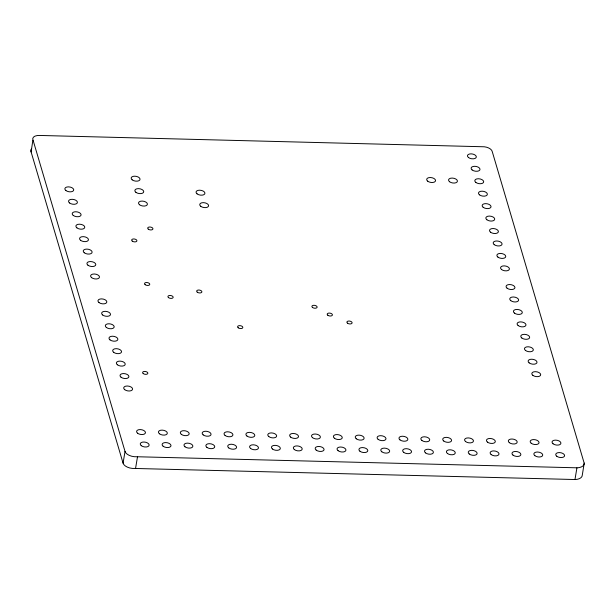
<?xml version="1.0" encoding="UTF-8"?>
<svg xmlns="http://www.w3.org/2000/svg" width="615" height="615" viewBox="0 0 615 615"><rect width="100%" height="100%" fill="white"/><g stroke="black" fill="none" stroke-linecap="round" stroke-linejoin="round"><path stroke-width="0.92" d="M584.227 463.072L582.29 475.126A10.14 5.466 9.5 0 1 575.532 479.539L134.839 468.461A9.102 4.905 9.5 0 1 123.069 463.133L31.111 151.967L32.918 139.92A7.918 4.267 9.5 0 1 39.752 135.454L482.06 146.724A7.918 4.267 9.5 0 1 492.246 151.59L584.25 463.402A10.14 5.466 9.5 0 1 577.5 467.823L136.799 456.745A9.102 4.905 9.5 0 1 125.029 451.41L33.079 140.243M123.069 463.133L125.029 451.41M135.561 468.407L137.522 456.691M574.963 479.569L576.924 467.846M31.111 151.967L30.958 151.644A7.918 4.267 9.5 0 1 31.127 149.36M31.327 149.076A7.918 4.267 9.5 0 1 31.58 148.799M168.525 297.614A2.645 1.422 9.5 0 0 173 297.729A2.645 1.422 9.5 0 0 170.117 295.461A2.645 1.422 9.5 0 0 168.525 297.614M148.3 229.157A2.645 1.422 9.5 0 0 152.774 229.272A2.645 1.422 9.5 0 0 149.883 227.004A2.645 1.422 9.5 0 0 148.3 229.157M132.263 241.103A2.645 1.422 9.5 0 0 136.738 241.218A2.645 1.422 9.5 0 0 133.847 238.951A2.645 1.422 9.5 0 0 132.263 241.103M145.132 284.668A2.645 1.422 9.5 0 0 149.606 284.776A2.645 1.422 9.5 0 0 146.724 282.516A2.645 1.422 9.5 0 0 145.132 284.668M143.21 373.566A2.645 1.422 9.5 0 0 147.685 373.682A2.645 1.422 9.5 0 0 144.794 371.422A2.645 1.422 9.5 0 0 143.21 373.566M312.497 307.446A2.645 1.422 9.5 0 0 316.971 307.562A2.645 1.422 9.5 0 0 314.088 305.301A2.645 1.422 9.5 0 0 312.497 307.446M327.787 315.226A2.645 1.422 9.5 0 0 332.261 315.341A2.645 1.422 9.5 0 0 329.371 313.081A2.645 1.422 9.5 0 0 327.787 315.226M347.475 323.167A2.645 1.422 9.5 0 0 351.949 323.282A2.645 1.422 9.5 0 0 349.066 321.022A2.645 1.422 9.5 0 0 347.475 323.167M238.197 327.787A2.645 1.422 9.5 0 0 242.664 327.895A2.645 1.422 9.5 0 0 239.781 325.635A2.645 1.422 9.5 0 0 238.197 327.787M197.254 292.163A2.645 1.422 9.5 0 0 201.72 292.279A2.645 1.422 9.5 0 0 198.837 290.019A2.645 1.422 9.5 0 0 197.254 292.163M98.961 302.534A4.497 2.422 9.5 0 0 106.564 302.726A4.497 2.422 9.5 0 0 101.66 298.882A4.497 2.422 9.5 0 0 98.961 302.534M102.644 314.98A4.497 2.422 9.5 0 0 110.246 315.172A4.497 2.422 9.5 0 0 105.334 311.328A4.497 2.422 9.5 0 0 102.644 314.98M106.318 327.426A4.497 2.422 9.5 0 0 113.921 327.618A4.497 2.422 9.5 0 0 109.016 323.774A4.497 2.422 9.5 0 0 106.318 327.426M110 339.872A4.497 2.422 9.5 0 0 117.603 340.064A4.497 2.422 9.5 0 0 112.691 336.221A4.497 2.422 9.5 0 0 110 339.872M113.675 352.318A4.497 2.422 9.5 0 0 121.278 352.51A4.497 2.422 9.5 0 0 116.373 348.667A4.497 2.422 9.5 0 0 113.675 352.318M117.35 364.764A4.497 2.422 9.5 0 0 124.96 364.956A4.497 2.422 9.5 0 0 120.048 361.113A4.497 2.422 9.5 0 0 117.35 364.764M121.032 377.21A4.497 2.422 9.5 0 0 128.635 377.41A4.497 2.422 9.5 0 0 123.723 373.559A4.497 2.422 9.5 0 0 121.032 377.21M124.707 389.664A4.497 2.422 9.5 0 0 132.317 389.856A4.497 2.422 9.5 0 0 127.405 386.005A4.497 2.422 9.5 0 0 124.707 389.664M141.258 445.667A4.497 2.422 9.5 0 0 148.868 445.86A4.497 2.422 9.5 0 0 143.956 442.016A4.497 2.422 9.5 0 0 141.258 445.667M137.583 433.221A4.497 2.422 9.5 0 0 145.186 433.414A4.497 2.422 9.5 0 0 140.281 429.57A4.497 2.422 9.5 0 0 137.583 433.221M163.129 446.229A4.497 2.422 9.5 0 0 170.732 446.421A4.497 2.422 9.5 0 0 165.819 442.577A4.497 2.422 9.5 0 0 163.129 446.229M159.446 433.783A4.497 2.422 9.5 0 0 167.057 433.975A4.497 2.422 9.5 0 0 162.145 430.123A4.497 2.422 9.5 0 0 159.446 433.783M184.992 446.782A4.497 2.422 9.5 0 0 192.603 446.974A4.497 2.422 9.5 0 0 187.69 443.131A4.497 2.422 9.5 0 0 184.992 446.782M181.317 434.336A4.497 2.422 9.5 0 0 188.92 434.528A4.497 2.422 9.5 0 0 184.008 430.685A4.497 2.422 9.5 0 0 181.317 434.336M206.863 447.336A4.497 2.422 9.5 0 0 214.466 447.528A4.497 2.422 9.5 0 0 209.554 443.684A4.497 2.422 9.5 0 0 206.863 447.336M203.181 434.89A4.497 2.422 9.5 0 0 210.791 435.082A4.497 2.422 9.5 0 0 205.879 431.238A4.497 2.422 9.5 0 0 203.181 434.89M228.726 447.889A4.497 2.422 9.5 0 0 236.329 448.081A4.497 2.422 9.5 0 0 231.425 444.238A4.497 2.422 9.5 0 0 228.726 447.889M225.052 435.443A4.497 2.422 9.5 0 0 232.655 435.635A4.497 2.422 9.5 0 0 227.742 431.791A4.497 2.422 9.5 0 0 225.052 435.443M250.597 448.45A4.497 2.422 9.5 0 0 258.2 448.643A4.497 2.422 9.5 0 0 253.288 444.799A4.497 2.422 9.5 0 0 250.597 448.45M246.915 436.004A4.497 2.422 9.5 0 0 254.518 436.196A4.497 2.422 9.5 0 0 249.613 432.345A4.497 2.422 9.5 0 0 246.915 436.004M272.46 449.004A4.497 2.422 9.5 0 0 280.063 449.196A4.497 2.422 9.5 0 0 275.159 445.352A4.497 2.422 9.5 0 0 272.46 449.004M268.786 436.558A4.497 2.422 9.5 0 0 276.389 436.75A4.497 2.422 9.5 0 0 271.476 432.906A4.497 2.422 9.5 0 0 268.786 436.558M294.331 449.557A4.497 2.422 9.5 0 0 301.934 449.75A4.497 2.422 9.5 0 0 297.022 445.906A4.497 2.422 9.5 0 0 294.331 449.557M290.649 437.111A4.497 2.422 9.5 0 0 298.252 437.303A4.497 2.422 9.5 0 0 293.347 433.46A4.497 2.422 9.5 0 0 290.649 437.111M316.195 450.111A4.497 2.422 9.5 0 0 323.798 450.303A4.497 2.422 9.5 0 0 318.893 446.459A4.497 2.422 9.5 0 0 316.195 450.111M312.52 437.665A4.497 2.422 9.5 0 0 320.123 437.857A4.497 2.422 9.5 0 0 315.211 434.013A4.497 2.422 9.5 0 0 312.52 437.665M338.058 450.672A4.497 2.422 9.5 0 0 345.668 450.864A4.497 2.422 9.5 0 0 340.756 447.013A4.497 2.422 9.5 0 0 338.058 450.672M334.383 438.218A4.497 2.422 9.5 0 0 341.986 438.418A4.497 2.422 9.5 0 0 337.074 434.567A4.497 2.422 9.5 0 0 334.383 438.218M359.929 451.226A4.497 2.422 9.5 0 0 367.532 451.418A4.497 2.422 9.5 0 0 362.619 447.574A4.497 2.422 9.5 0 0 359.929 451.226M356.246 438.779A4.497 2.422 9.5 0 0 363.857 438.972A4.497 2.422 9.5 0 0 358.945 435.128A4.497 2.422 9.5 0 0 356.246 438.779M381.792 451.779A4.497 2.422 9.5 0 0 389.403 451.971A4.497 2.422 9.5 0 0 384.49 448.127A4.497 2.422 9.5 0 0 381.792 451.779M378.117 439.333A4.497 2.422 9.5 0 0 385.72 439.525A4.497 2.422 9.5 0 0 380.808 435.681A4.497 2.422 9.5 0 0 378.117 439.333M403.663 452.332A4.497 2.422 9.5 0 0 411.266 452.525A4.497 2.422 9.5 0 0 406.354 448.681A4.497 2.422 9.5 0 0 403.663 452.332M399.981 439.886A4.497 2.422 9.5 0 0 407.591 440.079A4.497 2.422 9.5 0 0 402.679 436.235A4.497 2.422 9.5 0 0 399.981 439.886M425.526 452.894A4.497 2.422 9.5 0 0 433.129 453.086A4.497 2.422 9.5 0 0 428.224 449.234A4.497 2.422 9.5 0 0 425.526 452.894M421.852 440.44A4.497 2.422 9.5 0 0 429.454 440.64A4.497 2.422 9.5 0 0 424.542 436.788A4.497 2.422 9.5 0 0 421.852 440.44M447.397 453.447A4.497 2.422 9.5 0 0 455 453.639A4.497 2.422 9.5 0 0 450.088 449.796A4.497 2.422 9.5 0 0 447.397 453.447M443.715 441.001A4.497 2.422 9.5 0 0 451.318 441.193A4.497 2.422 9.5 0 0 446.413 437.35A4.497 2.422 9.5 0 0 443.715 441.001M469.26 454.001A4.497 2.422 9.5 0 0 476.863 454.193A4.497 2.422 9.5 0 0 471.959 450.349A4.497 2.422 9.5 0 0 469.26 454.001M465.586 441.555A4.497 2.422 9.5 0 0 473.189 441.747A4.497 2.422 9.5 0 0 468.276 437.903A4.497 2.422 9.5 0 0 465.586 441.555M491.131 454.554A4.497 2.422 9.5 0 0 498.734 454.746A4.497 2.422 9.5 0 0 493.822 450.903A4.497 2.422 9.5 0 0 491.131 454.554M487.449 442.108A4.497 2.422 9.5 0 0 495.052 442.3A4.497 2.422 9.5 0 0 490.147 438.457A4.497 2.422 9.5 0 0 487.449 442.108M512.995 455.115A4.497 2.422 9.5 0 0 520.598 455.308A4.497 2.422 9.5 0 0 515.685 451.456A4.497 2.422 9.5 0 0 512.995 455.115M509.32 442.662A4.497 2.422 9.5 0 0 516.923 442.862A4.497 2.422 9.5 0 0 512.011 439.01A4.497 2.422 9.5 0 0 509.32 442.662M534.858 455.669A4.497 2.422 9.5 0 0 542.468 455.861A4.497 2.422 9.5 0 0 537.556 452.017A4.497 2.422 9.5 0 0 534.858 455.669M531.183 443.223A4.497 2.422 9.5 0 0 538.786 443.415A4.497 2.422 9.5 0 0 533.874 439.571A4.497 2.422 9.5 0 0 531.183 443.223M556.729 456.222A4.497 2.422 9.5 0 0 564.332 456.415A4.497 2.422 9.5 0 0 559.419 452.571A4.497 2.422 9.5 0 0 556.729 456.222M553.046 443.776A4.497 2.422 9.5 0 0 560.657 443.969A4.497 2.422 9.5 0 0 555.745 440.125A4.497 2.422 9.5 0 0 553.046 443.776M501.556 269.524A4.497 2.422 9.5 0 0 509.159 269.716A4.497 2.422 9.5 0 0 504.254 265.872A4.497 2.422 9.5 0 0 501.556 269.524M497.881 257.078A4.497 2.422 9.5 0 0 505.484 257.27A4.497 2.422 9.5 0 0 500.572 253.426A4.497 2.422 9.5 0 0 497.881 257.078M494.199 244.632A4.497 2.422 9.5 0 0 501.802 244.824A4.497 2.422 9.5 0 0 496.897 240.98A4.497 2.422 9.5 0 0 494.199 244.632M490.524 232.186A4.497 2.422 9.5 0 0 498.127 232.378A4.497 2.422 9.5 0 0 493.215 228.526A4.497 2.422 9.5 0 0 490.524 232.186M486.842 219.732A4.497 2.422 9.5 0 0 494.445 219.932A4.497 2.422 9.5 0 0 489.54 216.08A4.497 2.422 9.5 0 0 486.842 219.732M483.167 207.286A4.497 2.422 9.5 0 0 490.77 207.478A4.497 2.422 9.5 0 0 485.858 203.634A4.497 2.422 9.5 0 0 483.167 207.286M479.485 194.84A4.497 2.422 9.5 0 0 487.095 195.032A4.497 2.422 9.5 0 0 482.183 191.188A4.497 2.422 9.5 0 0 479.485 194.84M475.81 182.394A4.497 2.422 9.5 0 0 483.413 182.586A4.497 2.422 9.5 0 0 478.501 178.742A4.497 2.422 9.5 0 0 475.81 182.394M532.821 375.319A4.497 2.422 9.5 0 0 540.424 375.511A4.497 2.422 9.5 0 0 535.511 371.668A4.497 2.422 9.5 0 0 532.821 375.319M529.138 362.873A4.497 2.422 9.5 0 0 536.749 363.065A4.497 2.422 9.5 0 0 531.837 359.221A4.497 2.422 9.5 0 0 529.138 362.873M525.464 350.427A4.497 2.422 9.5 0 0 533.067 350.619A4.497 2.422 9.5 0 0 528.154 346.775A4.497 2.422 9.5 0 0 525.464 350.427M521.789 337.981A4.497 2.422 9.5 0 0 529.392 338.173A4.497 2.422 9.5 0 0 524.48 334.329A4.497 2.422 9.5 0 0 521.789 337.981M518.107 325.535A4.497 2.422 9.5 0 0 525.71 325.727A4.497 2.422 9.5 0 0 520.805 321.883A4.497 2.422 9.5 0 0 518.107 325.535M514.432 313.089A4.497 2.422 9.5 0 0 522.035 313.281A4.497 2.422 9.5 0 0 517.123 309.43A4.497 2.422 9.5 0 0 514.432 313.089M510.75 300.635A4.497 2.422 9.5 0 0 518.353 300.835A4.497 2.422 9.5 0 0 513.448 296.983A4.497 2.422 9.5 0 0 510.75 300.635M507.075 288.189A4.497 2.422 9.5 0 0 514.678 288.389A4.497 2.422 9.5 0 0 509.766 284.537A4.497 2.422 9.5 0 0 507.075 288.189M139.528 204.741A4.497 2.422 9.5 0 0 147.131 204.933A4.497 2.422 9.5 0 0 142.226 201.082A4.497 2.422 9.5 0 0 139.528 204.741M135.853 192.287A4.497 2.422 9.5 0 0 143.456 192.487A4.497 2.422 9.5 0 0 138.544 188.636A4.497 2.422 9.5 0 0 135.853 192.287M132.171 179.841A4.497 2.422 9.5 0 0 139.774 180.034A4.497 2.422 9.5 0 0 134.87 176.19A4.497 2.422 9.5 0 0 132.171 179.841M200.736 206.294A4.497 2.422 9.5 0 0 208.339 206.486A4.497 2.422 9.5 0 0 203.434 202.643A4.497 2.422 9.5 0 0 200.736 206.294M197.061 193.848A4.497 2.422 9.5 0 0 204.664 194.04A4.497 2.422 9.5 0 0 199.752 190.196A4.497 2.422 9.5 0 0 197.061 193.848M427.686 181.171A4.497 2.422 9.5 0 0 435.289 181.363A4.497 2.422 9.5 0 0 430.377 177.52A4.497 2.422 9.5 0 0 427.686 181.171M449.55 181.725A4.497 2.422 9.5 0 0 457.153 181.925A4.497 2.422 9.5 0 0 452.248 178.073A4.497 2.422 9.5 0 0 449.55 181.725M468.453 157.501A4.497 2.422 9.5 0 0 476.056 157.694A4.497 2.422 9.5 0 0 471.144 153.85A4.497 2.422 9.5 0 0 468.453 157.501M472.128 169.948A4.497 2.422 9.5 0 0 479.738 170.14A4.497 2.422 9.5 0 0 474.826 166.296A4.497 2.422 9.5 0 0 472.128 169.948M65.859 190.512A4.497 2.422 9.5 0 0 73.462 190.704A4.497 2.422 9.5 0 0 68.557 186.86A4.497 2.422 9.5 0 0 65.859 190.512M69.541 202.958A4.497 2.422 9.5 0 0 77.144 203.15A4.497 2.422 9.5 0 0 72.232 199.306A4.497 2.422 9.5 0 0 69.541 202.958M73.216 215.404A4.497 2.422 9.5 0 0 80.819 215.596A4.497 2.422 9.5 0 0 75.914 211.752A4.497 2.422 9.5 0 0 73.216 215.404M76.89 227.85A4.497 2.422 9.5 0 0 84.501 228.05A4.497 2.422 9.5 0 0 79.589 224.198A4.497 2.422 9.5 0 0 76.89 227.85M80.573 240.304A4.497 2.422 9.5 0 0 88.176 240.496A4.497 2.422 9.5 0 0 83.263 236.644A4.497 2.422 9.5 0 0 80.573 240.304M84.247 252.75A4.497 2.422 9.5 0 0 91.858 252.942A4.497 2.422 9.5 0 0 86.946 249.098A4.497 2.422 9.5 0 0 84.247 252.75M87.93 265.196A4.497 2.422 9.5 0 0 95.533 265.388A4.497 2.422 9.5 0 0 90.62 261.544A4.497 2.422 9.5 0 0 87.93 265.196M91.604 277.642A4.497 2.422 9.5 0 0 99.215 277.834A4.497 2.422 9.5 0 0 94.303 273.99A4.497 2.422 9.5 0 0 91.604 277.642"/></g></svg>
